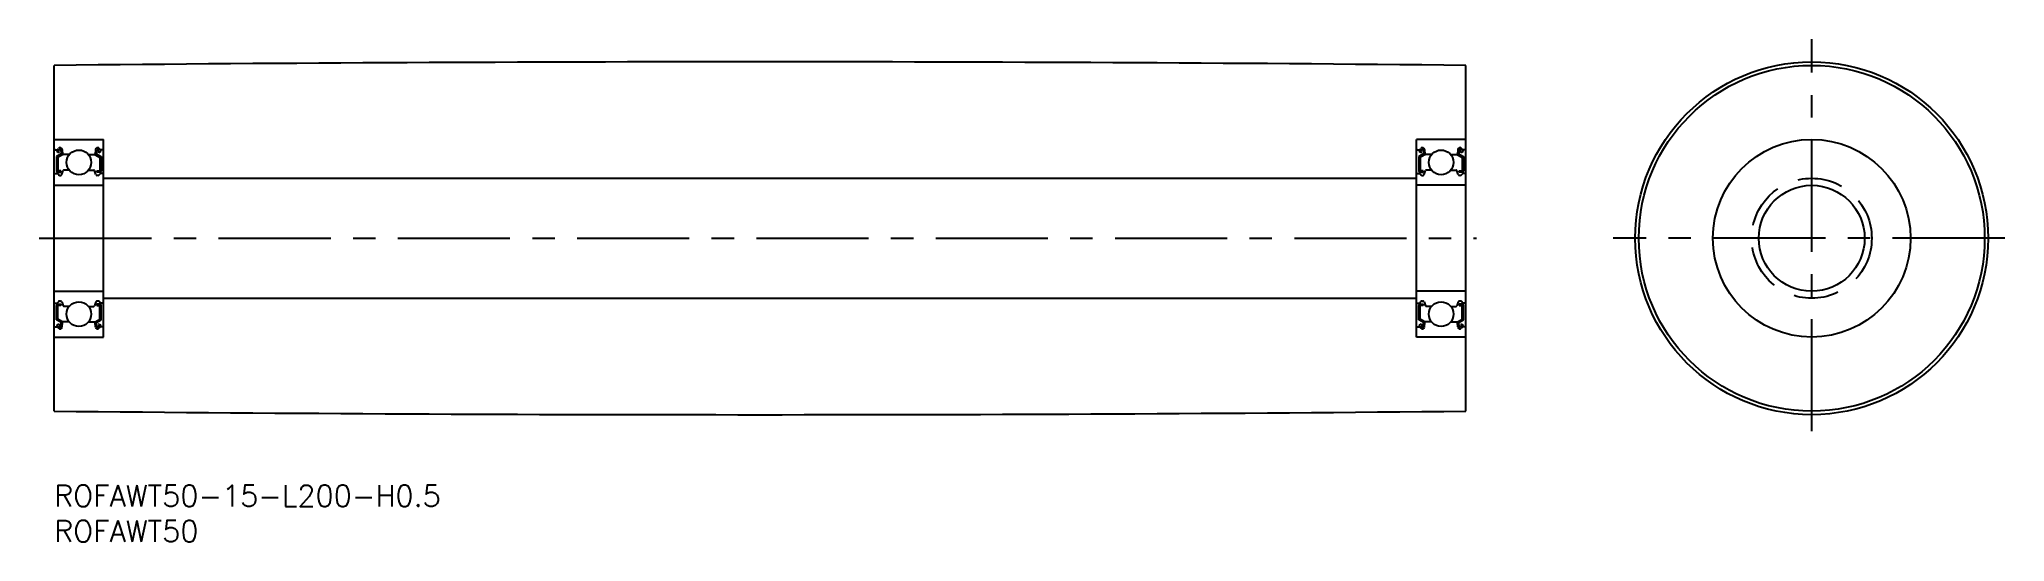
# Model space of a CAD drawing. Extents: x -2 to 276, y -8 to 63.
import ezdxf

# ---------------------------------------------------------------- set-up
doc = ezdxf.new("R2010")
doc.units = 0
doc.header["$LTSCALE"] = 0.5
doc.linetypes.add('CENTER', pattern=[50.8, 31.75, -6.35, 6.35, -6.35])
doc.linetypes.add('DASHED', pattern=[19.05, 12.7, -6.35])
for name, color, linetype in [('MSM_CENTER', 1, 'CENTER'), ('MSM_CONTINUOUS', 7, 'CONTINUOUS'), ('MSM_DASHED', 4, 'DASHED'), ('MSM_PART_NUMBER', 7, 'CONTINUOUS')]:
    doc.layers.add(name, color=color, linetype=linetype)
doc.styles.get("Standard").update_dxf_attribs({"font": 'txt.shx', "height": 3, "bigfont": 'bigfont.shx'})

# ---------------------------------------------------------------- blocks, each defined once
blk = doc.blocks.new('*U2')
at = {"layer": 'MSM_PART_NUMBER'}
blk.add_text('ROFAWT50-15-L200-H0.5', height=3, dxfattribs=at).set_placement((0, -3))
blk = doc.blocks.new('*U3')
at = {"layer": 'MSM_PART_NUMBER'}
blk.add_text('ROFAWT50', height=3, dxfattribs=at).set_placement((0, -8))

msp = doc.modelspace()

# ---------------------------------------------------------------- linework, layer by layer
at = {"layer": 'MSM_CENTER'}
for p, q in [((249, 7.67), (249, 63.19)), ((-2.1, 35), (201.5, 35)), ((276.34, 35), (220.89, 35))]:
    msp.add_line(p, q, dxfattribs=at)
at = {"layer": 'MSM_CONTINUOUS'}
for p, q in [((0, 10.5), (0, 59.5)), ((200, 10.5), (200, 59.5)), ((0, 49), (7, 49)), ((0.1, 47.55), (0.46, 47.55)), ((0.45, 47.54), (0.62, 47.74)), ((0.6, 47.41), (0.77, 47.61)), ((0.74, 47.27), (0.6, 47.41)), ((0.95, 47.55), (0.98, 46.95)), ((1.15, 47.57), (1.2, 46.94)), ((5.85, 47.57), (5.8, 46.94)), ((6.05, 47.55), (6.02, 46.95)), ((6.4, 47.41), (6.23, 47.61)), ((6.26, 47.27), (6.4, 47.41)), ((6.55, 47.54), (6.38, 47.74)), ((6.9, 47.55), (6.54, 47.55)), ((7, 21), (7, 49)), ((193, 21), (193, 49)), ((200, 49), (193, 49)), ((193.1, 47.55), (193.46, 47.55)), ((193.45, 47.54), (193.62, 47.74)), ((193.6, 47.41), (193.77, 47.61)), ((193.74, 47.27), (193.6, 47.41)), ((193.95, 47.55), (193.98, 46.95)), ((194.15, 47.57), (194.2, 46.94)), ((198.85, 47.57), (198.8, 46.94)), ((199.05, 47.55), (199.02, 46.95)), ((199.4, 47.41), (199.23, 47.61)), ((199.26, 47.27), (199.4, 47.41)), ((199.55, 47.54), (199.38, 47.74)), ((199.9, 47.55), (199.54, 47.55)), ((0.98, 46.95), (0.33, 46.57)), ((0.33, 46.57), (0.33, 44.55)), ((0.6, 47.12), (0.46, 47.27)), ((1.18, 46.83), (0.53, 46.46)), ((0.53, 46.46), (0.53, 44.55)), ((0.6, 47.12), (0.74, 47.27)), ((1.08, 44.03), (1.28, 44.58)), ((1.18, 47.2), (1.18, 46.83)), ((2.14, 46.85), (1.3, 46.85)), ((2.14, 44.65), (1.37, 44.65)), ((4.86, 46.85), (5.7, 46.85)), ((4.86, 44.65), (5.63, 44.65)), ((5.92, 44.03), (5.72, 44.58)), ((5.82, 47.2), (5.82, 46.83)), ((5.82, 46.83), (6.47, 46.46)), ((6.02, 46.95), (6.67, 46.57)), ((6.4, 47.12), (6.26, 47.27)), ((6.4, 47.12), (6.54, 47.27)), ((6.47, 46.46), (6.47, 44.55)), ((6.67, 46.57), (6.67, 44.55)), ((193.98, 46.95), (193.33, 46.57)), ((193.33, 46.57), (193.33, 44.55)), ((193.6, 47.12), (193.46, 47.27)), ((194.18, 46.83), (193.53, 46.46)), ((193.53, 46.46), (193.53, 44.55)), ((193.6, 47.12), (193.74, 47.27)), ((194.08, 44.03), (194.28, 44.58)), ((194.18, 47.2), (194.18, 46.83)), ((195.14, 46.85), (194.3, 46.85)), ((195.14, 44.65), (194.37, 44.65)), ((197.86, 46.85), (198.7, 46.85)), ((197.86, 44.65), (198.63, 44.65)), ((198.92, 44.03), (198.72, 44.58)), ((198.82, 47.2), (198.82, 46.83)), ((198.82, 46.83), (199.47, 46.46)), ((199.02, 46.95), (199.67, 46.57)), ((199.4, 47.12), (199.26, 47.27)), ((199.4, 47.12), (199.54, 47.27)), ((199.47, 46.46), (199.47, 44.55)), ((199.67, 46.57), (199.67, 44.55)), ((0, 42.5), (7, 42.5)), ((0.1, 44.2), (0.45, 44.2)), ((0.45, 44.2), (0.64, 43.97)), ((0.93, 44.55), (0.53, 44.55)), ((0.53, 44.35), (0.93, 44.35)), ((0.79, 43.9), (0.89, 43.9)), ((0.93, 44.35), (0.93, 44.55)), ((6.07, 44.35), (6.07, 44.55)), ((6.07, 44.55), (6.47, 44.55)), ((6.47, 44.35), (6.07, 44.35)), ((6.21, 43.9), (6.11, 43.9)), ((6.55, 44.2), (6.36, 43.97)), ((6.9, 44.2), (6.55, 44.2)), ((7, 43.5), (193, 43.5)), ((200, 42.5), (193, 42.5)), ((193.1, 44.2), (193.45, 44.2)), ((193.45, 44.2), (193.64, 43.97)), ((193.93, 44.55), (193.53, 44.55)), ((193.53, 44.35), (193.93, 44.35)), ((193.79, 43.9), (193.89, 43.9)), ((193.93, 44.35), (193.93, 44.55)), ((199.07, 44.55), (199.47, 44.55)), ((199.07, 44.35), (199.07, 44.55)), ((199.47, 44.35), (199.07, 44.35)), ((199.21, 43.9), (199.11, 43.9)), ((199.55, 44.2), (199.36, 43.97)), ((199.9, 44.2), (199.55, 44.2)), ((0, 27.5), (7, 27.5)), ((0.1, 25.8), (0.45, 25.8)), ((0.33, 23.43), (0.33, 25.45)), ((0.45, 25.8), (0.64, 26.03)), ((0.53, 25.65), (0.93, 25.65)), ((0.53, 23.54), (0.53, 25.45)), ((0.93, 25.45), (0.53, 25.45)), ((0.79, 26.1), (0.89, 26.1)), ((0.93, 25.65), (0.93, 25.45)), ((1.08, 25.97), (1.28, 25.42)), ((2.14, 25.35), (1.37, 25.35)), ((4.86, 25.35), (5.63, 25.35)), ((5.92, 25.97), (5.72, 25.42)), ((6.07, 25.65), (6.07, 25.45)), ((6.47, 25.65), (6.07, 25.65)), ((6.07, 25.45), (6.47, 25.45)), ((6.21, 26.1), (6.11, 26.1)), ((6.55, 25.8), (6.36, 26.03)), ((6.47, 23.54), (6.47, 25.45)), ((6.9, 25.8), (6.55, 25.8)), ((6.67, 23.43), (6.67, 25.45)), ((7, 26.5), (193, 26.5)), ((200, 27.5), (193, 27.5)), ((193.1, 25.8), (193.45, 25.8)), ((193.33, 23.43), (193.33, 25.45)), ((193.45, 25.8), (193.64, 26.03)), ((193.53, 25.65), (193.93, 25.65)), ((193.53, 23.54), (193.53, 25.45)), ((193.93, 25.45), (193.53, 25.45)), ((193.79, 26.1), (193.89, 26.1)), ((193.93, 25.65), (193.93, 25.45)), ((194.08, 25.97), (194.28, 25.42)), ((195.14, 25.35), (194.37, 25.35)), ((197.86, 25.35), (198.63, 25.35)), ((198.92, 25.97), (198.72, 25.42)), ((199.47, 25.65), (199.07, 25.65)), ((199.07, 25.65), (199.07, 25.45)), ((199.07, 25.45), (199.47, 25.45)), ((199.21, 26.1), (199.11, 26.1)), ((199.55, 25.8), (199.36, 26.03)), ((199.47, 23.54), (199.47, 25.45)), ((199.9, 25.8), (199.55, 25.8)), ((199.67, 23.43), (199.67, 25.45)), ((0.1, 22.45), (0.46, 22.45)), ((0.98, 23.05), (0.33, 23.43)), ((0.45, 22.46), (0.62, 22.26)), ((0.6, 22.88), (0.46, 22.73)), ((1.18, 23.17), (0.53, 23.54)), ((0.6, 22.88), (0.74, 22.73)), ((0.74, 22.73), (0.6, 22.59)), ((0.6, 22.59), (0.77, 22.39)), ((0.95, 22.45), (0.98, 23.05)), ((1.15, 22.43), (1.2, 23.06)), ((1.18, 22.8), (1.18, 23.17)), ((2.14, 23.15), (1.3, 23.15)), ((1.93, 23.15), (1.93, 23.15)), ((4.86, 23.15), (5.7, 23.15)), ((5.85, 22.43), (5.8, 23.06)), ((5.82, 23.17), (6.47, 23.54)), ((5.82, 22.8), (5.82, 23.17)), ((6.02, 23.05), (6.67, 23.43)), ((6.05, 22.45), (6.02, 23.05)), ((6.4, 22.59), (6.23, 22.39)), ((6.4, 22.88), (6.26, 22.73)), ((6.26, 22.73), (6.4, 22.59)), ((6.55, 22.46), (6.38, 22.26)), ((6.4, 22.88), (6.54, 22.73)), ((6.9, 22.45), (6.54, 22.45)), ((193.1, 22.45), (193.46, 22.45)), ((193.98, 23.05), (193.33, 23.43)), ((193.45, 22.46), (193.62, 22.26)), ((193.6, 22.88), (193.46, 22.73)), ((194.18, 23.17), (193.53, 23.54)), ((193.6, 22.88), (193.74, 22.73)), ((193.74, 22.73), (193.6, 22.59)), ((193.6, 22.59), (193.77, 22.39)), ((193.95, 22.45), (193.98, 23.05)), ((194.15, 22.43), (194.2, 23.06)), ((194.18, 22.8), (194.18, 23.17)), ((195.14, 23.15), (194.3, 23.15)), ((197.86, 23.15), (198.7, 23.15)), ((198.07, 23.15), (198.07, 23.15)), ((198.85, 22.43), (198.8, 23.06)), ((198.82, 23.17), (199.47, 23.54)), ((198.82, 22.8), (198.82, 23.17)), ((199.02, 23.05), (199.67, 23.43)), ((199.05, 22.45), (199.02, 23.05)), ((199.4, 22.59), (199.23, 22.39)), ((199.4, 22.88), (199.26, 22.73)), ((199.26, 22.73), (199.4, 22.59)), ((199.55, 22.46), (199.38, 22.26)), ((199.4, 22.88), (199.54, 22.73)), ((199.9, 22.45), (199.54, 22.45)), ((0, 21), (7, 21)), ((200, 21), (193, 21))]:
    msp.add_line(p, q, dxfattribs=at)
for centre, radius in [((249, 35), 25), ((249, 35), 24.5), ((3.5, 45.75), 1.75), ((196.5, 45.75), 1.75), ((249, 35), 14), ((249, 35), 7.5), ((3.5, 24.25), 1.75), ((196.5, 24.25), 1.75)]:
    msp.add_circle(centre, radius, dxfattribs=at)
for centre, radius, start, end in [((100, -9940.25), 10000.25, 89.427047, 90.572953), ((0.1, 47.65), 0.1, 180, 270), ((0.6, 47.41), 0.2, 140.1364, 224.998), ((0.85, 47.55), 0.3, 4.9347, 140.1364), ((0.85, 47.55), 0.1, 3.1017, 139.9503), ((6.15, 47.55), 0.3, 39.8636, 175.0653), ((6.15, 47.55), 0.1, 40.0497, 176.8983), ((6.4, 47.41), 0.2, 315.002, 39.8636), ((6.9, 47.65), 0.1, 270, 0), ((193.1, 47.65), 0.1, 180, 270), ((193.6, 47.41), 0.2, 140.1364, 224.998), ((193.85, 47.55), 0.3, 4.9347, 140.1364), ((193.85, 47.55), 0.1, 3.1017, 139.9503), ((199.15, 47.55), 0.3, 39.8636, 175.0653), ((199.15, 47.55), 0.1, 40.0497, 176.8983), ((199.4, 47.41), 0.2, 315.002, 39.8636), ((199.9, 47.65), 0.1, 270, 360), ((1.3, 46.95), 0.1, 184.9347, 270), ((1.37, 44.55), 0.1, 90, 159.9926), ((5.63, 44.55), 0.1, 20.0074, 90), ((5.7, 46.95), 0.1, 270, 355.0653), ((194.3, 46.95), 0.1, 184.9347, 270), ((194.37, 44.55), 0.1, 90, 159.9926), ((198.63, 44.55), 0.1, 20.0074, 90), ((198.7, 46.95), 0.1, 270, 355.0653), ((0.1, 44.1), 0.1, 90, 180), ((0.53, 44.55), 0.2, 180, 270), ((0.79, 44.1), 0.2, 219.9772, 270), ((0.89, 44.1), 0.2, 270, 339.9926), ((6.11, 44.1), 0.2, 200.0074, 270), ((6.21, 44.1), 0.2, 270, 320.0228), ((6.47, 44.55), 0.2, 270, 0), ((6.9, 44.1), 0.1, 0, 90), ((193.1, 44.1), 0.1, 90, 180), ((193.53, 44.55), 0.2, 180, 270), ((193.79, 44.1), 0.2, 219.9772, 270), ((193.89, 44.1), 0.2, 270, 339.9926), ((199.11, 44.1), 0.2, 200.0074, 270), ((199.21, 44.1), 0.2, 270, 320.0228), ((199.47, 44.55), 0.2, 270, 360), ((199.9, 44.1), 0.1, 360, 90), ((0.1, 25.9), 0.1, 180, 270), ((0.53, 25.45), 0.2, 90, 180), ((0.79, 25.9), 0.2, 90, 140.0228), ((0.89, 25.9), 0.2, 20.0074, 90), ((1.37, 25.45), 0.1, 200.0074, 270), ((5.63, 25.45), 0.1, 270, 339.9926), ((6.11, 25.9), 0.2, 90, 159.9926), ((6.21, 25.9), 0.2, 39.9772, 90), ((6.47, 25.45), 0.2, 0, 90), ((6.9, 25.9), 0.1, 270, 0), ((193.1, 25.9), 0.1, 180, 270), ((193.53, 25.45), 0.2, 90, 180), ((193.79, 25.9), 0.2, 90, 140.0228), ((193.89, 25.9), 0.2, 20.0074, 90), ((194.37, 25.45), 0.1, 200.0074, 270), ((198.63, 25.45), 0.1, 270, 339.9926), ((199.11, 25.9), 0.2, 90, 159.9926), ((199.21, 25.9), 0.2, 39.9772, 90), ((199.47, 25.45), 0.2, 360, 90), ((199.9, 25.9), 0.1, 270, 360), ((0.1, 22.35), 0.1, 90, 180), ((0.6, 22.59), 0.2, 135.002, 219.8636), ((0.85, 22.45), 0.3, 219.8636, 355.0653), ((0.85, 22.45), 0.1, 220.0497, 356.8983), ((1.3, 23.05), 0.1, 90, 175.0653), ((5.7, 23.05), 0.1, 4.9347, 90), ((6.15, 22.45), 0.3, 184.9347, 320.1364), ((6.15, 22.45), 0.1, 183.1017, 319.9503), ((6.4, 22.59), 0.2, 320.1364, 44.998), ((6.9, 22.35), 0.1, 0, 90), ((193.1, 22.35), 0.1, 90, 180), ((193.6, 22.59), 0.2, 135.002, 219.8636), ((193.85, 22.45), 0.3, 219.8636, 355.0653), ((193.85, 22.45), 0.1, 220.0497, 356.8983), ((194.3, 23.05), 0.1, 90, 175.0653), ((198.7, 23.05), 0.1, 4.9347, 90), ((199.15, 22.45), 0.3, 184.9347, 320.1364), ((199.15, 22.45), 0.1, 183.1017, 319.9503), ((199.4, 22.59), 0.2, 320.1364, 44.998), ((199.9, 22.35), 0.1, 360, 90), ((100, 10010.25), 10000.25, 269.427047, 270.572953)]:
    msp.add_arc(centre, radius, start, end, dxfattribs=at)
at = {"layer": 'MSM_DASHED'}
msp.add_circle((249, 35), 8.5, dxfattribs=at)

# ---------------------------------------------------------------- block references
at = {"layer": 'MSM_CONTINUOUS'}
for name in ['*U2', '*U3']:
    msp.add_blockref(name, (0, 0), dxfattribs=at)

doc.saveas('drawing.dxf')
